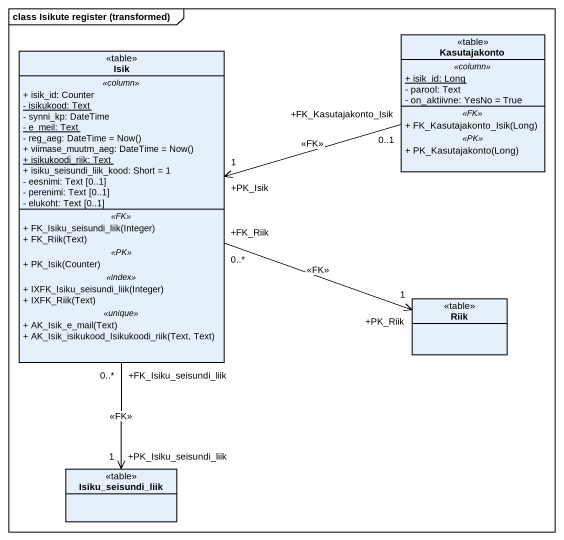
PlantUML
@startuml
mainframe class Isikute register (transformed)
hide circle
hide empty members
skinparam classAttributeIconSize 0
class Isik <<table>> {
  .. <<column>> ..
  + isik_id: Counter
  {static} - isikukood: Text
  - synni_kp: DateTime
  {static} - e_meil: Text
  {field} - reg_aeg: DateTime = Now()
  {field} + viimase_muutm_aeg: DateTime = Now()
  {static} + isikukoodi_riik: Text
  + isiku_seisundi_liik_kood: Short = 1
  - eesnimi: Text [0..1]
  - perenimi: Text [0..1]
  - elukoht: Text [0..1]
  .. <<FK>> ..
  + FK_Isiku_seisundi_liik(Integer)
  + FK_Riik(Text)
  .. <<PK>> ..
  + PK_Isik(Counter)
  .. <<index>> ..
  + IXFK_Isiku_seisundi_liik(Integer)
  + IXFK_Riik(Text)
  .. <<unique>> ..
  + AK_Isik_e_mail(Text)
  + AK_Isik_isikukood_Isikukoodi_riik(Text, Text)
}
class Kasutajakonto <<table>> {
  .. <<column>> ..
  {static} + isik_id: Long
  - parool: Text
  - on_aktiivne: YesNo = True
  .. <<FK>> ..
  + FK_Kasutajakonto_Isik(Long)
  .. <<PK>> ..
  + PK_Kasutajakonto(Long)
}
class Riik <<table>>
class Isiku_seisundi_liik <<table>>
Isik "+FK_Riik\n0..*" -right-> "+PK_Riik\n1" Riik : <<FK>>
Isik "+FK_Isiku_seisundi_liik\n0..*" --> "+PK_Isiku_seisundi_liik\n1" Isiku_seisundi_liik : <<FK>>
Kasutajakonto "+FK_Kasutajakonto_Isik\n0..1" -left-> "+PK_Isik\n1" Isik : <<FK>>
@enduml
